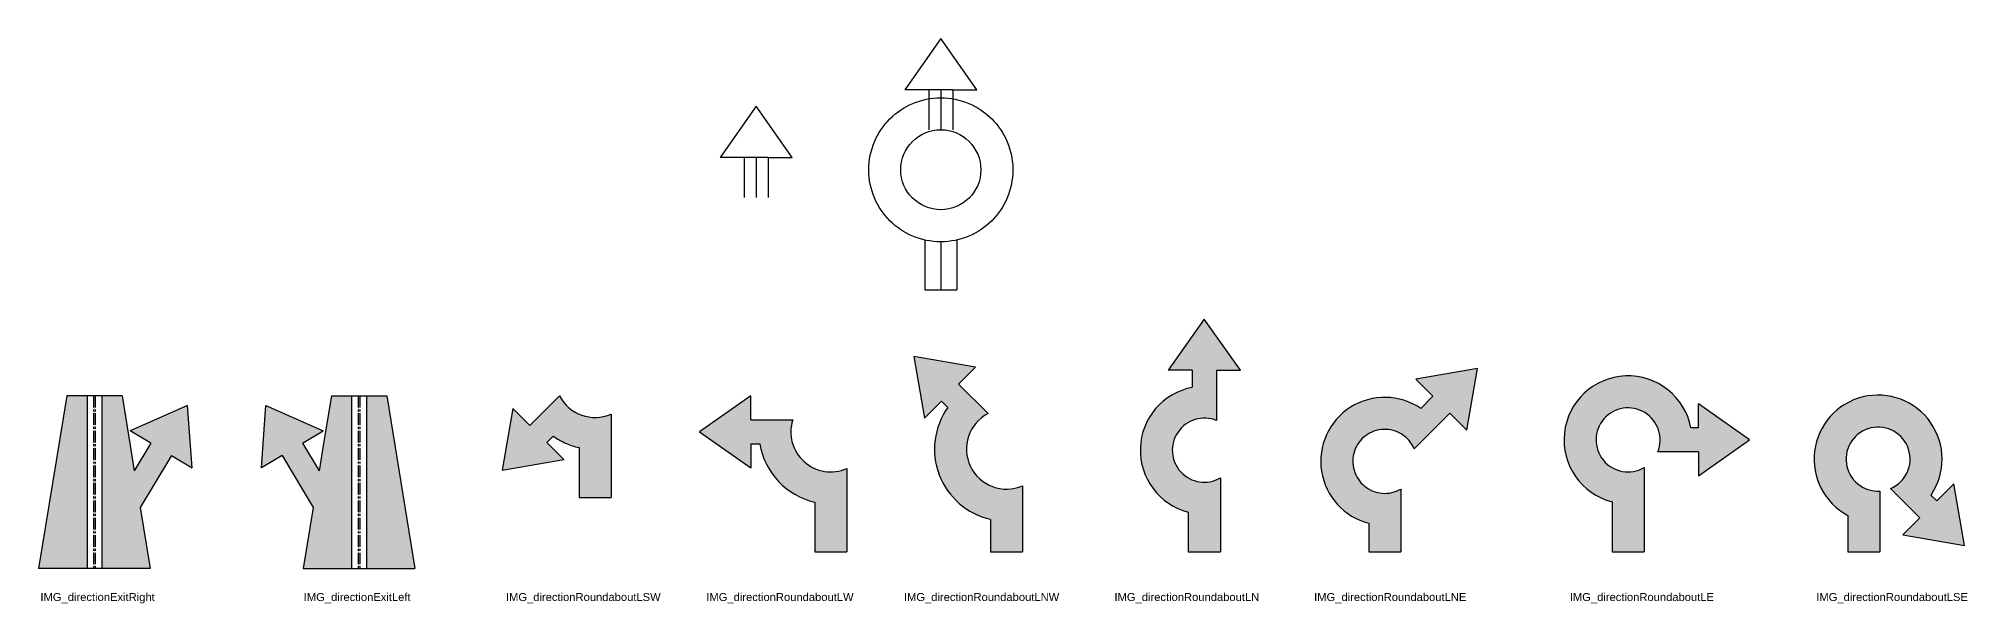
# Model space of a CAD drawing. Header units: millimetres. Extents: x 23 to 1007, y 18 to 88.
# Drawn here: x 23.3 to 264.4, y 17.6 to 88.2 of the extents above; entities that cross this region are included whole.
import ezdxf

# ---------------------------------------------------------------- set-up
doc = ezdxf.new("R2010")
doc.units = ezdxf.units.MM
doc.header["$LTSCALE"] = 25.4
doc.linetypes.add('CENTER2', pattern=[28.575, 19.05, -3.175, 3.175, -3.175])
doc.layers.add('netdut', color=7, linetype='CENTER2')
doc.styles.get("Standard").update_dxf_attribs({"font": 'arial.ttf'})

msp = doc.modelspace()

# ---------------------------------------------------------------- hatches: boundary and pattern name
at = {"layer": 'netdut', "true_color": 0x000000}
h = msp.add_hatch(color=18, dxfattribs=at)
h.dxf.hatch_style = 1
h.paths.add_polyline_path([(170.52, 46.77), (173.52, 46.77), (169.02, 53.17), (164.52, 46.77), (167.52, 46.77), (167.52, 44.63, 0.800546), (167.02, 29.02), (167.02, 24.06), (171.02, 24.06), (171.02, 33.31, -1.600712), (170.52, 40.48)])
h = msp.add_hatch(color=18, dxfattribs=at)
h.dxf.hatch_style = 1
h.paths.add_polyline_path([(141.99, 41.34), (138.29, 45.04), (140.41, 47.16), (132.7, 48.5), (134.05, 40.79), (136.17, 42.92), (136.96, 42.12, 0.534883), (142.3, 28.13), (142.3, 24.06), (146.3, 24.06), (146.3, 32.32, -0.965991)])
h = msp.add_hatch(color=18, dxfattribs=at)
h.dxf.hatch_style = 1
h.paths.add_polyline_path([(195.26, 36.94), (199.71, 41.39), (201.83, 39.27), (203.17, 46.97), (195.46, 45.63), (197.59, 43.51), (196.07, 41.99, 1.188754), (189.57, 27.63), (189.57, 24.06), (193.57, 24.06), (193.57, 31.91, -2.6403)])
h = msp.add_hatch(color=18, dxfattribs=at)
h.dxf.hatch_style = 1
h.paths.add_polyline_path([(230.76, 42.56), (230.76, 39.56), (229.83, 39.56, 1.817407), (219.97, 30.31), (219.97, 24.06), (223.97, 24.06), (223.97, 34.59, -5.979661), (225.68, 36.56), (230.76, 36.56), (230.76, 33.56), (237.16, 38.06)])
h = msp.add_hatch(color=18, dxfattribs=at)
h.dxf.hatch_style = 1
h.paths.add_polyline_path([(39.95, 36.1), (42.52, 34.55), (41.97, 42.35), (34.81, 39.19), (37.38, 37.64), (35.31, 34.21), (34.8, 37.34), (33.79, 43.56), (31.25, 43.56), (31.25, 21.97), (37.31, 21.97), (36.06, 29.63)])
h.paths.add_polyline_path([(29.41, 43.56), (26.87, 43.56), (23.35, 21.97), (29.41, 21.97)])
h = msp.add_hatch(color=18, dxfattribs=at)
h.dxf.hatch_style = 1
h.paths.add_polyline_path([(30.43, 43.56), (30.23, 43.56), (30.23, 21.97), (30.43, 21.97)])
h = msp.add_hatch(color=18, dxfattribs=at)
h.dxf.hatch_style = 1
h.paths.add_polyline_path([(58.41, 34.21), (56.34, 37.64), (58.91, 39.19), (51.76, 42.35), (51.2, 34.55), (53.77, 36.1), (57.66, 29.63), (56.41, 21.97), (62.47, 21.97), (62.47, 43.56), (59.94, 43.56), (58.92, 37.34)])
h.paths.add_polyline_path([(64.31, 21.97), (70.38, 21.97), (66.85, 43.56), (64.31, 43.56)])
h = msp.add_hatch(color=18, dxfattribs=at)
h.dxf.hatch_style = 1
h.paths.add_polyline_path([(63.49, 43.56), (63.29, 43.56), (63.29, 21.97), (63.49, 21.97)])
h = msp.add_hatch(color=18, dxfattribs=at)
h.dxf.hatch_style = 1
h.paths.add_polyline_path([(94.88, 41.28, -0.394091), (88.45, 43.56), (84.75, 39.86), (82.63, 41.98), (81.29, 34.27), (88.99, 35.61), (86.87, 37.74), (87.67, 38.53, 0.098784), (90.88, 37.09), (90.88, 30.87), (94.88, 30.87)])
h = msp.add_hatch(color=18, dxfattribs=at)
h.dxf.hatch_style = 1
h.paths.add_polyline_path([(117.58, 40.56), (112.35, 40.56), (112.35, 43.56), (105.95, 39.06), (112.35, 34.56), (112.35, 37.56), (113.47, 37.56, 0.303663), (120.35, 30.28), (120.35, 24.06), (124.35, 24.06), (124.35, 34.47, -0.643442)])
h = msp.add_hatch(color=18, dxfattribs=at)
h.dxf.hatch_style = 1
h.paths.add_polyline_path([(249.42, 28.61), (249.42, 24.06), (253.42, 24.06), (253.42, 31.66, -11.494415), (254.77, 31.98), (258.42, 28.32), (256.3, 26.2), (264.01, 24.86), (262.67, 32.56), (260.54, 30.44), (259.82, 31.16, 2.603701)])

# ---------------------------------------------------------------- linework, layer by layer
for p, q in [((26.87, 43.56), (23.35, 21.97)), ((33.79, 43.56), (26.87, 43.56)), ((29.41, 43.56), (29.41, 21.97)), ((31.25, 43.56), (31.25, 21.97)), ((33.79, 43.56), (34.8, 37.34)), ((59.94, 43.56), (58.92, 37.34)), ((59.94, 43.56), (66.85, 43.56)), ((62.47, 43.56), (62.47, 21.97)), ((64.31, 43.56), (64.31, 21.97)), ((66.85, 43.56), (70.38, 21.97)), ((36.06, 29.63), (37.31, 21.97)), ((57.66, 29.63), (56.41, 21.97)), ((37.31, 21.97), (23.35, 21.97)), ((56.41, 21.97), (70.38, 21.97))]:
    msp.add_line(p, q)
at = {"layer": 'netdut'}
for p, q in [((136.09, 88.22), (131.59, 81.82)), ((140.59, 81.82), (136.09, 88.22)), ((113.03, 79.77), (108.53, 73.37)), ((117.53, 73.37), (113.03, 79.77)), ((134.59, 81.82), (131.59, 81.82)), ((134.59, 81.82), (134.59, 76.82)), ((137.59, 81.82), (134.59, 81.82)), ((136.09, 81.82), (136.09, 76.82)), ((137.59, 81.82), (137.59, 76.82)), ((137.59, 81.82), (140.59, 81.82)), ((111.53, 73.37), (108.53, 73.37)), ((111.53, 73.37), (111.53, 68.37)), ((114.53, 73.37), (111.53, 73.37)), ((113.03, 73.37), (113.03, 68.37)), ((114.53, 73.37), (114.53, 68.37)), ((114.53, 73.37), (117.53, 73.37)), ((134.09, 63.05), (134.09, 56.82)), ((136.09, 62.82), (136.09, 56.82)), ((138.09, 63.05), (138.09, 56.82)), ((134.09, 56.82), (138.09, 56.82)), ((169.02, 53.17), (164.52, 46.77)), ((173.52, 46.77), (169.02, 53.17)), ((140.41, 47.16), (132.7, 48.5)), ((132.7, 48.5), (134.05, 40.79)), ((138.29, 45.04), (140.41, 47.16)), ((167.52, 46.77), (164.52, 46.77)), ((167.52, 46.77), (167.52, 44.63)), ((170.52, 46.77), (170.52, 40.48)), ((170.52, 46.77), (173.52, 46.77)), ((203.17, 46.97), (195.46, 45.63)), ((201.83, 39.27), (203.17, 46.97)), ((84.75, 39.86), (88.45, 43.56)), ((112.35, 43.56), (105.95, 39.06)), ((112.35, 40.56), (112.35, 43.56)), ((138.29, 45.04), (141.99, 41.34)), ((197.59, 43.51), (195.46, 45.63)), ((197.59, 43.51), (196.07, 41.99)), ((41.97, 42.35), (34.81, 39.19)), ((42.52, 34.55), (41.97, 42.35)), ((51.2, 34.55), (51.76, 42.35)), ((51.76, 42.35), (58.91, 39.19)), ((82.63, 41.98), (81.29, 34.27)), ((84.75, 39.86), (82.63, 41.98)), ((94.88, 41.28), (94.88, 30.87)), ((136.17, 42.92), (134.05, 40.79)), ((136.17, 42.92), (136.96, 42.12)), ((199.71, 41.39), (195.26, 36.94)), ((199.71, 41.39), (201.83, 39.27)), ((230.76, 39.56), (230.76, 42.56)), ((237.16, 38.06), (230.76, 42.56)), ((37.38, 37.64), (34.81, 39.19)), ((56.34, 37.64), (58.91, 39.19)), ((105.95, 39.06), (112.35, 34.56)), ((112.35, 40.56), (117.58, 40.56)), ((230.76, 39.56), (229.83, 39.56)), ((34.8, 37.34), (35.31, 34.21)), ((37.38, 37.64), (35.31, 34.21)), ((56.34, 37.64), (58.41, 34.21)), ((58.92, 37.34), (58.41, 34.21)), ((86.87, 37.74), (87.67, 38.53)), ((86.87, 37.74), (88.99, 35.61)), ((90.88, 37.09), (90.88, 30.87)), ((112.35, 37.56), (113.47, 37.56)), ((112.35, 37.56), (112.35, 34.56)), ((230.76, 36.56), (225.68, 36.56)), ((230.76, 33.56), (237.16, 38.06)), ((230.76, 36.56), (230.76, 33.56)), ((39.95, 36.1), (36.06, 29.63)), ((39.95, 36.1), (42.52, 34.55)), ((53.77, 36.1), (51.2, 34.55)), ((53.77, 36.1), (57.66, 29.63)), ((81.29, 34.27), (88.99, 35.61)), ((124.35, 34.47), (124.35, 24.06)), ((223.97, 34.59), (223.97, 24.06)), ((146.3, 32.32), (146.3, 24.06)), ((171.02, 33.31), (171.02, 24.06)), ((193.57, 31.91), (193.57, 24.06)), ((253.42, 31.66), (253.42, 24.06)), ((258.42, 28.32), (254.77, 31.98)), ((260.54, 30.44), (262.67, 32.56)), ((264.01, 24.86), (262.67, 32.56)), ((90.88, 30.87), (94.88, 30.87)), ((120.35, 30.28), (120.35, 24.06)), ((167.02, 29.02), (167.02, 24.06)), ((219.97, 30.31), (219.97, 24.06)), ((260.54, 30.44), (259.82, 31.16)), ((142.3, 28.13), (142.3, 24.06)), ((189.57, 27.63), (189.57, 24.06)), ((249.42, 28.61), (249.42, 24.06)), ((258.42, 28.32), (256.3, 26.2)), ((256.3, 26.2), (264.01, 24.86)), ((120.35, 24.06), (124.35, 24.06)), ((142.3, 24.06), (146.3, 24.06)), ((167.02, 24.06), (171.02, 24.06)), ((189.57, 24.06), (193.57, 24.06)), ((219.97, 24.06), (223.97, 24.06)), ((249.42, 24.06), (253.42, 24.06))]:
    msp.add_line(p, q, dxfattribs=at)
at = {"layer": 'netdut', "linetype": 'CENTER2', "ltscale": 0.003}
for p, q in [((30.23, 43.56), (30.23, 21.97)), ((30.43, 43.56), (30.43, 21.97)), ((63.29, 43.56), (63.29, 21.97)), ((63.49, 43.56), (63.49, 21.97))]:
    msp.add_line(p, q, dxfattribs=at)
at = {"layer": 'netdut'}
for radius in [9, 5]:
    msp.add_circle((136.09, 71.82), radius, dxfattribs=at)
for centre, radius, start, end in [((221.97, 38.06), 8, 10.8069, 255.5225), ((92.88, 45.87), 5, 207.5424, 293.5782), ((169.02, 36.77), 8, 100.8069, 255.5225), ((253.21, 35.66), 8, 325.8069, 241.7661), ((144.3, 36.91), 9, 144.5941, 257.1604), ((144.3, 36.91), 5, 117.5424, 293.5782), ((191.57, 35.38), 8, 55.8069, 255.5225), ((221.97, 38.06), 4, 337.9757, 300), ((122.35, 39.06), 5, 162.5424, 293.5782), ((169.02, 36.77), 4, 67.9757, 300), ((191.57, 35.38), 4, 22.9757, 300), ((253.21, 35.66), 4, 292.9757, 273.0871), ((92.88, 45.87), 9, 234.5941, 257.1604), ((122.35, 39.06), 9, 189.5941, 257.1604)]:
    msp.add_arc(centre, radius, start, end, dxfattribs=at)

# ---------------------------------------------------------------- texts
at = {"layer": 'netdut', "char_height": 1, "attachment_point": 1}
for s, insert in [('IMG_directionExitRight', (23.58, 18.92)), ('IMG_directionExitLeft', (56.48, 18.92)), ('IMG_directionRoundaboutLSW', (81.75, 18.92)), ('IMG_directionRoundaboutLW', (106.79, 18.92)), ('IMG_directionRoundaboutLNW', (131.48, 18.92)), ('IMG_directionRoundaboutLN', (157.79, 18.92)), ('IMG_directionRoundaboutLNE', (182.74, 18.92)), ('IMG_directionRoundaboutLE', (214.69, 18.92)), ('IMG_directionRoundaboutLSE', (245.49, 18.92))]:
    msp.add_mtext_dynamic_manual_height_columns(s, width=24.2972, gutter_width=25.4, heights=[0], dxfattribs=dict(at, insert=insert))

doc.saveas('drawing.dxf')
